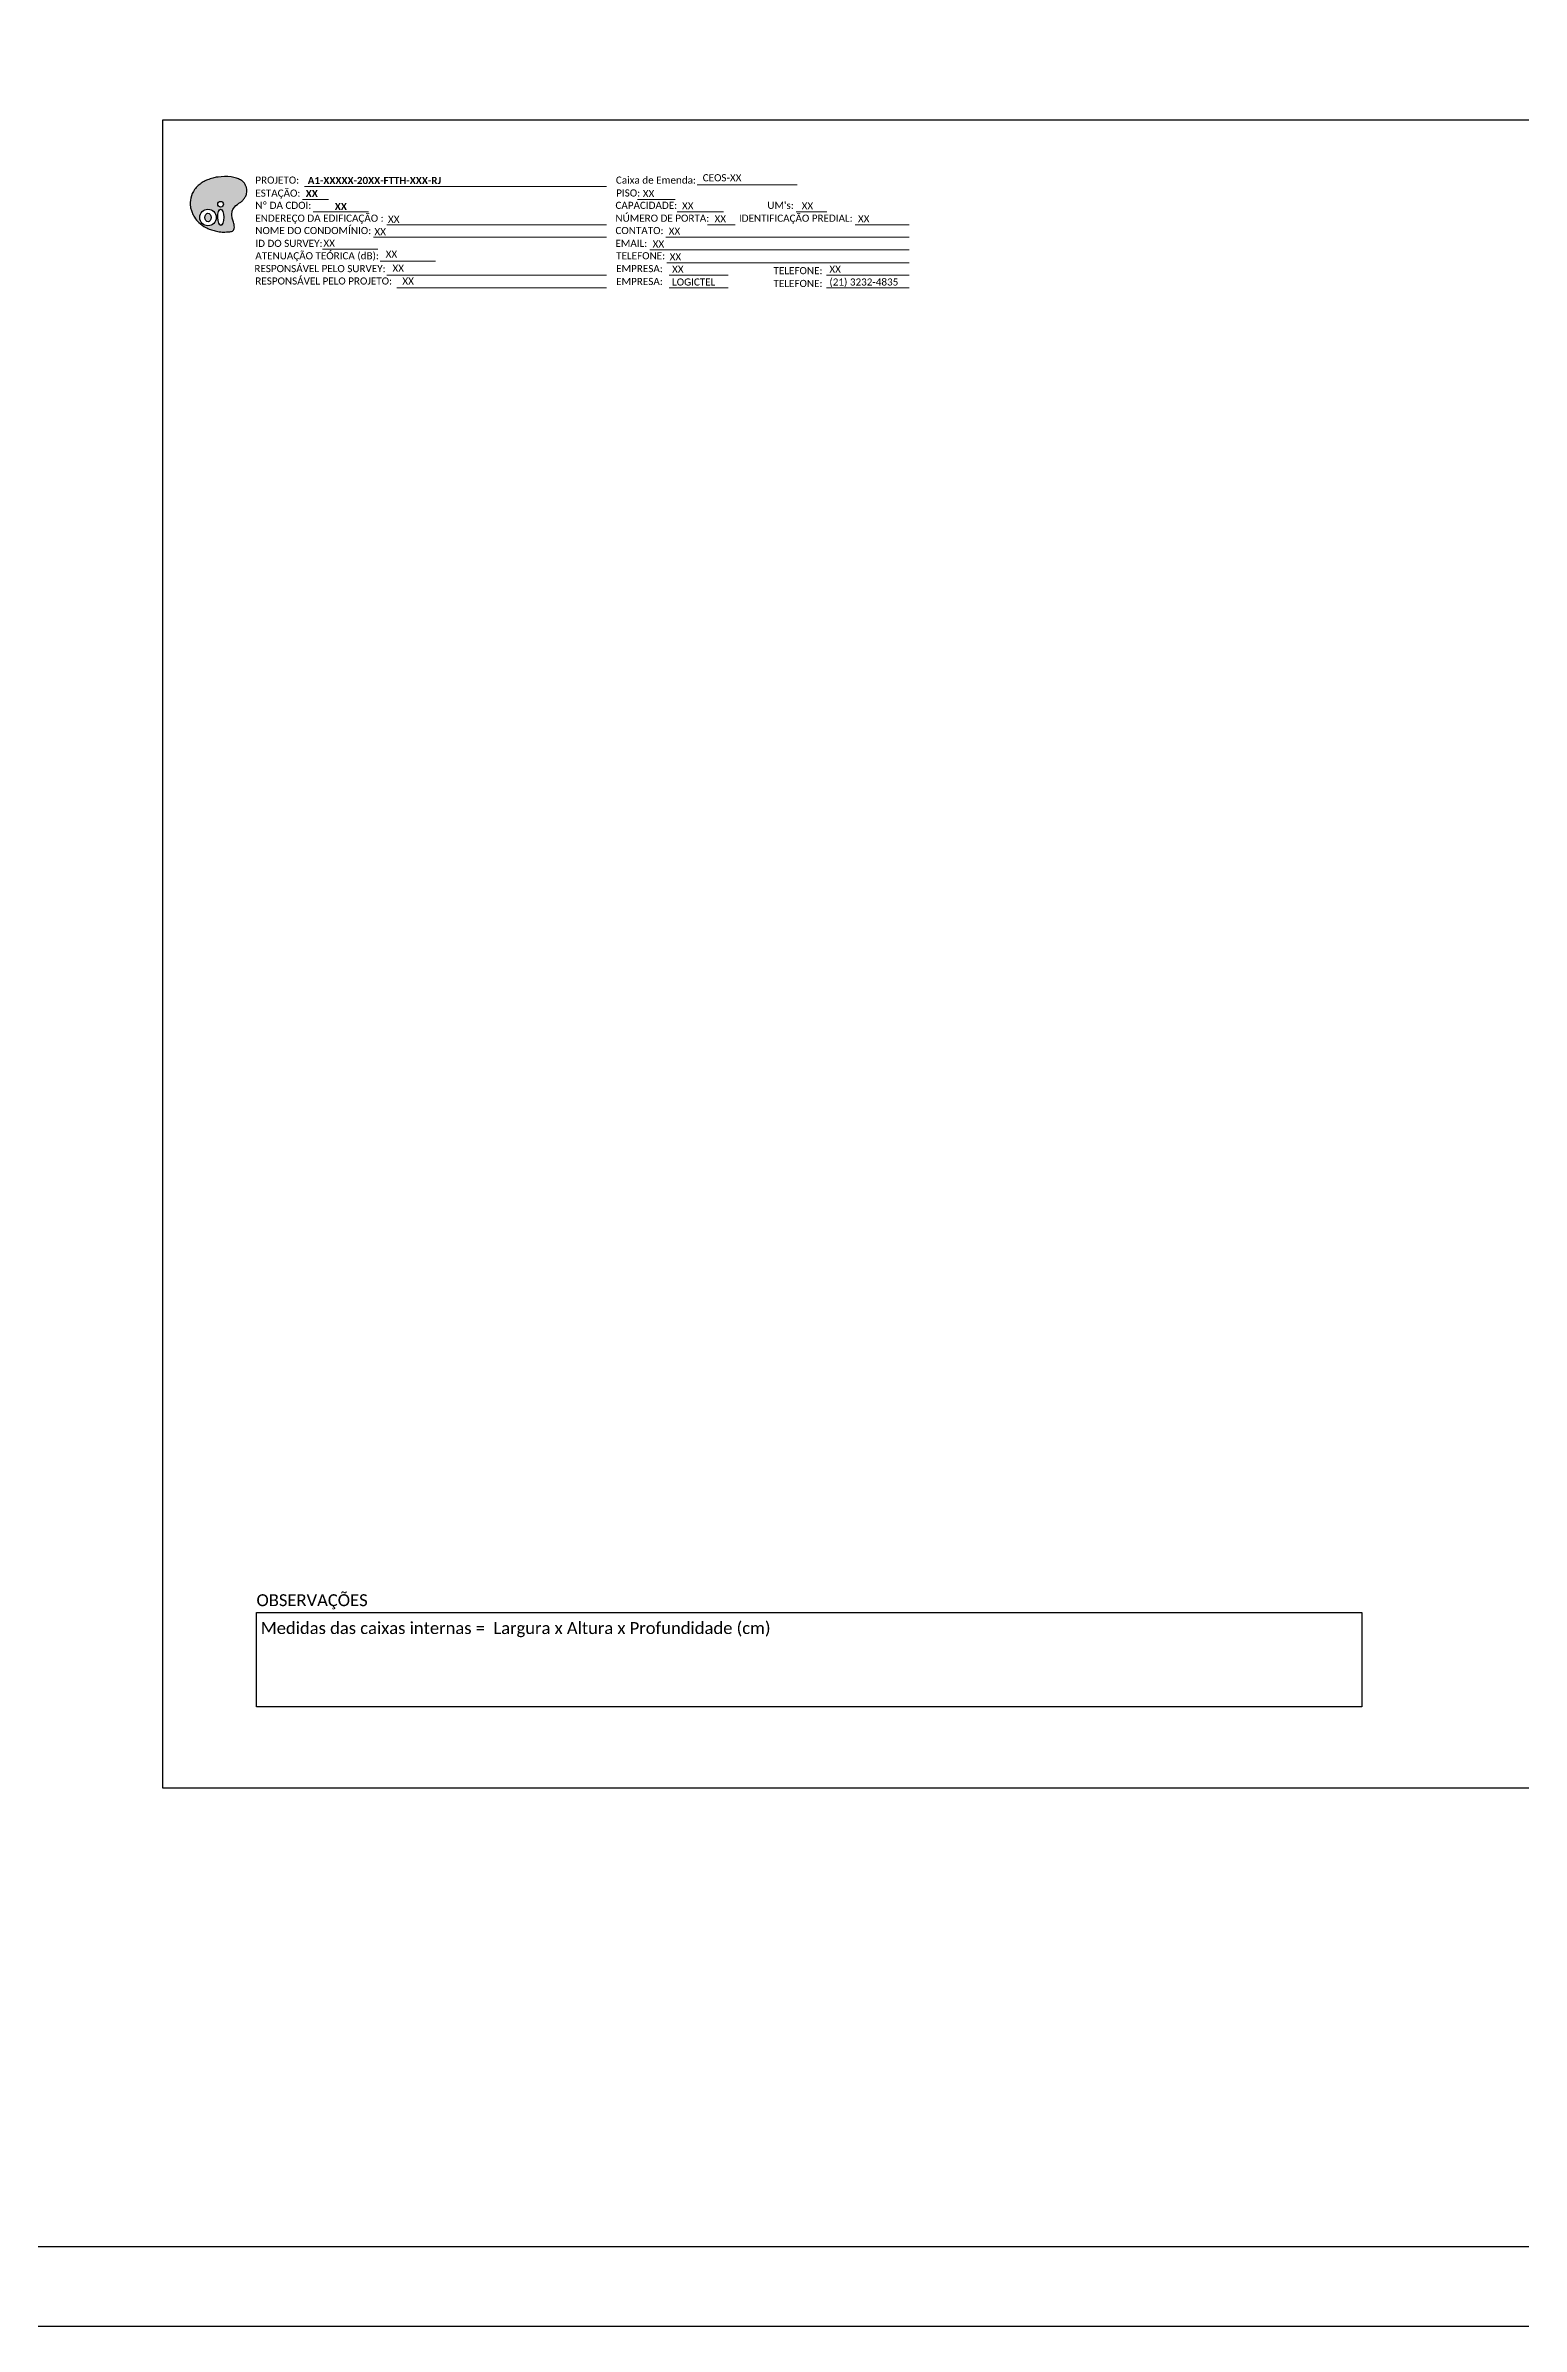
# Model space of a CAD drawing. Header units: millimetres. Extents: x 9740 to 12717, y -5875 to 443.
# Drawn here: x 10351 to 10722, y -740 to -166 of the extents above; entities that cross this region are included whole.
import ezdxf
from ezdxf.enums import TextEntityAlignment as Align

# ---------------------------------------------------------------- set-up
doc = ezdxf.new("R2010")
doc.units = ezdxf.units.MM
doc.styles.add('WMF-Calibri0', font='calibri.ttf')
doc.styles.add('WMF-Calibri1', font='calibrib.ttf')

# ---------------------------------------------------------------- blocks, each defined once
blk = doc.blocks.new('OI')
h = blk.add_hatch(color=40)
edge = h.paths.add_edge_path()
edge.add_spline(control_points=[(4.35, -0.67), (3.92, -0.99), (3.26, -1.5), (2.81, -2.59), (2.9, -3.5), (3.06, -4.27), (3.31, -4.85), (3.37, -5.39), (3.4, -5.88), (3.2, -6.4), (2.54, -6.61), (1.65, -6.63), (0.55, -6.67), (-0.56, -6.42), (-1.61, -6.14), (-2.77, -5.61), (-3.92, -4.77), (-4.89, -3.7), (-5.34, -2.65), (-5.6, -1.94), (-5.85, -0.96), (-5.71, 0.47), (-5.1, 2.02), (-4.14, 3.02), (-3.3, 3.61), (-2.37, 4.16), (-1.36, 4.44), (-0.56, 4.7), (0.79, 4.85), (2.24, 4.97), (3.79, 4.57), (4.67, 4.21), (5.44, 3.65), (5.76, 2.99), (6.03, 2.21), (6.01, 1.46), (5.72, 0.64), (5.31, 0.08), (4.88, -0.38), (4.51, -0.55), (4.35, -0.67)], knot_values=[0, 0, 0, 0, 1.60434, 2.417191, 3.427595, 4.282808, 4.776746, 5.304182, 5.888771, 6.258406, 6.858137, 7.79129, 8.986195, 10.124242, 11.187857, 12.242908, 13.953784, 15.414161, 16.515391, 17.349188, 17.675853, 19.552021, 21.515531, 22.568638, 23.63245, 24.621084, 25.782718, 26.745347, 27.142653, 29.870543, 31.004649, 31.921532, 32.709589, 33.801391, 34.042471, 35.192333, 35.971461, 36.628871, 37.254359, 37.836911, 37.836911, 37.836911, 37.836911], degree=3, periodic=0)
h.paths.add_polyline_path([(1.13, -0.87, -1), (-0.04, -0.87, -1)], flags=16)
edge = h.paths.add_edge_path(flags=16)
edge.add_ellipse((0.56, -3.59), major_axis=(-0.02, 1.71), ratio=0.361305, start_angle=0, end_angle=360)
h.paths.add_polyline_path([(-0.36, -3.62, -1), (-3.8, -3.62, -1)], flags=16)
edge = h.paths.add_edge_path(flags=0)
edge.add_ellipse((-2.08, -3.62), major_axis=(0, 0.885), ratio=0.758294, start_angle=0, end_angle=360)
at = {"color": 40}
for centre, radius in [((-2.08, -3.62), 1.72), ((0.54, -0.87), 0.587)]:
    blk.add_circle(centre, radius, dxfattribs=at)
blk.add_ellipse((-2.08, -3.62), major_axis=(0, 0.885), ratio=0.758294, start_param=-3.141592653589792, end_param=3.141592653589792, dxfattribs=at)
blk.add_ellipse((0.56, -3.59), major_axis=(-0.02, 1.71), ratio=0.361305, dxfattribs=at)
at = {"color": 40, "start_tangent": (-0.800898, -0.598801), "end_tangent": (-0.800898, -0.598801)}
blk.add_spline([(4.35, -0.67), (3.2, -1.78), (2.9, -2.54), (2.92, -3.55), (3.12, -4.38), (3.28, -4.85), (3.37, -5.37), (3.35, -5.95), (3.2, -6.29), (2.66, -6.55), (1.73, -6.63), (0.54, -6.62), (-0.58, -6.41), (-1.6, -6.11), (-2.56, -5.67), (-3.95, -4.67), (-4.89, -3.56), (-5.37, -2.56), (-5.64, -1.78), (-5.72, -1.46), (-5.63, 0.42), (-4.84, 2.22), (-4.13, 2.99), (-3.27, 3.62), (-2.4, 4.09), (-1.3, 4.47), (-0.37, 4.72), (0.02, 4.77), (2.75, 4.8), (3.85, 4.53), (4.69, 4.16), (5.31, 3.68), (5.85, 2.73), (5.93, 2.5), (5.94, 1.35), (5.67, 0.62), (5.29, 0.08), (4.84, -0.36), (4.35, -0.67)], degree=3, dxfattribs=at)
blk = doc.blocks.new('CARIMBO')
at = {"color": 7, "lineweight": 0}
for points in [[(35.66, -16.79), (111.64, -16.79)], [(134.48, -16.3), (159.61, -16.3)], [(35.15, -20.06), (41.7, -20.06)], [(119.43, -20.02), (128.92, -20.02)], [(37.81, -23.14), (51.75, -23.14)], [(56.38, -26.37), (111.64, -26.37)], [(129.48, -23.14), (141.1, -23.14)], [(137.07, -26.37), (144.01, -26.37)], [(159.42, -23.14), (167.09, -23.14)], [(174.24, -26.37), (187.8, -26.37)], [(40.13, -32.55), (54.07, -32.55)], [(52.97, -29.48), (111.64, -29.48)], [(122.56, -32.72), (187.83, -32.72)], [(126.6, -29.48), (187.83, -29.48)], [(54.67, -35.52), (68.61, -35.52)], [(56.38, -39.07), (111.64, -39.07)], [(126.84, -35.96), (187.83, -35.96)], [(127.45, -39.07), (142.25, -39.07)], [(167.06, -39.07), (187.83, -39.07)], [(58.87, -42.31), (111.64, -42.31)], [(127.45, -42.31), (142.25, -42.31)], [(167.06, -42.31), (187.83, -42.31)]]:
    blk.add_lwpolyline(points, dxfattribs=at)
at = {"color": 7, "xscale": 1.213923925163967, "yscale": 1.213923925163967, "zscale": 1.213923925163967, "rotation": 0.1532896023949059}
blk.add_blockref('OI', (13.86, -20.16), dxfattribs=at)
at = {"color": 7, "lineweight": 0, "style": 'WMF-Calibri0'}
for s, height, p in [('PROJETO:', 1.793, (23.26, -16.04)), ('ESTAÇÃO:', 1.793, (23.26, -19.32)), ('Caixa de Emenda:', 1.7927, (114.02, -16.04)), ('Nº DA CDOI:', 1.7927, (23.26, -22.39)), ('CAPACIDADE:', 1.7927, (113.91, -22.39)), ('PISO:', 1.793, (114.09, -19.28)), ("UM's:", 1.793, (152.15, -22.39)), ('ENDEREÇO DA EDIFICAÇÃO :', 1.7927, (23.26, -25.63)), ('NOME DO CONDOMÍNIO:', 1.7927, (23.26, -28.74)), ('CONTATO:', 1.793, (113.91, -28.74)), ('NÚMERO DE PORTA:', 1.7927, (113.91, -25.63)), ('IDENTIFICAÇÃO PREDIAL:', 1.7927, (144.99, -25.63)), ('ATENUAÇÃO TEÓRICA (dB):', 1.7927, (23.26, -35.09)), ('ID DO SURVEY:', 1.7927, (23.26, -31.97)), ('EMAIL:', 1.793, (113.91, -31.97)), ('TELEFONE:', 1.793, (114.09, -35.09)), ('RESPONSÁVEL PELO SURVEY:', 1.7927, (23.02, -38.32)), ('RESPONSÁVEL PELO PROJETO:', 1.7927, (23.26, -41.44)), ('EMPRESA:', 1.793, (114.09, -38.32)), ('EMPRESA:', 1.793, (114.09, -41.56)), ('TELEFONE:', 1.793, (153.7, -38.83)), ('TELEFONE:', 1.793, (153.7, -42.06))]:
    blk.add_text(s, height=height, dxfattribs=at).set_placement(p)
at = {"color": 7, "lineweight": 0, "flags": 8}
for tag, p, style in [('PROJ', (36.46, -16.13), 'WMF-Calibri1'), ('CEOS-XX', (135.87, -15.46), 'WMF-Calibri0'), ('EST', (35.94, -19.41), 'WMF-Calibri1'), ('PISO_PTR', (120.78, -19.42), 'WMF-Calibri0'), ('CAPAC.', (130.66, -22.52), 'WMF-Calibri0'), ("UC'S", (160.78, -22.54), 'WMF-Calibri0'), ('NOME_DO_COND.', (53.23, -29.02), 'WMF-Calibri0'), ('LOGRADOURO', (56.65, -25.91), 'WMF-Calibri0'), ('NOME_DO_CONTATO', (127.3, -28.89), 'WMF-Calibri0'), ('N°', (138.85, -25.77), 'WMF-Calibri0'), ('N°PREDIO', (174.94, -25.77), 'WMF-Calibri0'), ('_ID_', (40.39, -31.94), 'WMF-Calibri0'), ('O_POTEN', (56.06, -34.68), 'WMF-Calibri0'), ('EMAIL', (123.26, -32.12), 'WMF-Calibri0'), ('TELEFONE', (127.55, -35.36), 'WMF-Calibri0'), ('RES_SURVEY', (57.78, -38.23), 'WMF-Calibri0'), ('RES_PROJ', (60.27, -41.47), 'WMF-Calibri0'), ('EMP_RESP_SURVEY', (128.16, -38.47), 'WMF-Calibri0'), ('EMP_RESP_PROJ', (128.16, -41.71), 'WMF-Calibri0'), ('CONT_RESP_SURVEY', (167.76, -38.47), 'WMF-Calibri0'), ('CONT_RESP_PROJ', (167.76, -41.71), 'WMF-Calibri0')]:
    blk.add_attdef(tag, p, '', height=1.79, dxfattribs=dict(at, style=style))
at = {"color": 7, "lineweight": 0, "style": 'WMF-Calibri1', "flags": 8}
blk.add_attdef("N° CDO'S", text='', height=1.79, dxfattribs=at).set_placement((44.78, -22.68), align=Align.CENTER)

msp = doc.modelspace()

# ---------------------------------------------------------------- linework, layer by layer
at = {"color": 1}
for points in [[(9739.9, 443.48), (12166.98, 443.48), (12166.98, -740.46), (9739.9, -740.46)], [(9759.9, 423.48), (12146.98, 423.48), (12146.98, -720.46), (9759.9, -720.46)]]:
    msp.add_lwpolyline(points, close=True, dxfattribs=at)
msp.add_lwpolyline([(10380.36, -184.95), (10974.36, -184.95), (10974.36, -604.95), (10380.36, -604.95)], close=True)
at = {"color": 0}
msp.add_lwpolyline([(10403.93, -560.75), (10682.18, -560.75), (10682.18, -584.45), (10403.93, -584.45)], close=True, dxfattribs=at)

# ---------------------------------------------------------------- block references
ref = msp.add_blockref('CARIMBO', (10380.36, -184.95))
ref.add_attrib('PROJ', 'A1-XXXXX-20XX-FTTH-XXX-RJ', (10416.82, -201.08), dxfattribs={"color": 7, "lineweight": 0, "height": 1.7927, "style": 'WMF-Calibri1'})
ref.add_attrib('EST', 'XX', (10416.31, -204.36), dxfattribs={"color": 7, "lineweight": 0, "height": 1.793, "style": 'WMF-Calibri1'})
ref.add_attrib("N° CDO'S", 'XX', dxfattribs={"color": 7, "lineweight": 0, "height": 1.793, "style": 'WMF-Calibri1'}).set_placement((10425.15, -207.62), align=Align.CENTER)
ref.add_attrib('LOGRADOURO', 'XX', (10437.01, -210.86), dxfattribs={"color": 7, "lineweight": 0, "height": 1.793, "style": 'WMF-Calibri0'})
ref.add_attrib('NOME_DO_COND.', 'XX', (10433.6, -213.97), dxfattribs={"color": 7, "lineweight": 0, "height": 1.793, "style": 'WMF-Calibri0'})
ref.add_attrib('_ID_', 'XX', (10420.76, -216.88), dxfattribs={"color": 7, "lineweight": 0, "height": 1.793, "style": 'WMF-Calibri0'})
ref.add_attrib('O_POTEN', 'XX', (10436.43, -219.62), dxfattribs={"color": 7, "lineweight": 0, "height": 1.793, "style": 'WMF-Calibri0'})
ref.add_attrib('RES_SURVEY', 'XX', (10438.14, -223.18), dxfattribs={"color": 7, "lineweight": 0, "height": 1.793, "style": 'WMF-Calibri0'})
ref.add_attrib('RES_PROJ', 'XX', (10440.63, -226.41), dxfattribs={"color": 7, "lineweight": 0, "height": 1.793, "style": 'WMF-Calibri0'})
ref.add_attrib('CEOS-XX', 'CEOS-XX', (10516.24, -200.4), dxfattribs={"color": 7, "lineweight": 0, "height": 1.793, "style": 'WMF-Calibri0'})
ref.add_attrib('CAPAC.', 'XX', (10511.02, -207.46), dxfattribs={"color": 7, "lineweight": 0, "height": 1.793, "style": 'WMF-Calibri0'})
ref.add_attrib("UC'S", 'XX', (10541.14, -207.48), dxfattribs={"color": 7, "lineweight": 0, "height": 1.793, "style": 'WMF-Calibri0'})
ref.add_attrib('PISO_PTR', 'XX', (10501.15, -204.37), dxfattribs={"color": 7, "lineweight": 0, "height": 1.793, "style": 'WMF-Calibri0'})
ref.add_attrib('N°', 'XX', (10519.21, -210.72), dxfattribs={"color": 7, "lineweight": 0, "height": 1.793, "style": 'WMF-Calibri0'})
ref.add_attrib('N°PREDIO', 'XX', (10555.31, -210.72), dxfattribs={"color": 7, "lineweight": 0, "height": 1.793, "style": 'WMF-Calibri0'})
ref.add_attrib('NOME_DO_CONTATO', 'XX', (10507.67, -213.83), dxfattribs={"color": 7, "lineweight": 0, "height": 1.793, "style": 'WMF-Calibri0'})
ref.add_attrib('EMAIL', 'XX', (10503.63, -217.07), dxfattribs={"color": 7, "lineweight": 0, "height": 1.793, "style": 'WMF-Calibri0'})
ref.add_attrib('TELEFONE', 'XX', (10507.91, -220.3), dxfattribs={"color": 7, "lineweight": 0, "height": 1.793, "style": 'WMF-Calibri0'})
ref.add_attrib('EMP_RESP_SURVEY', 'XX', (10508.52, -223.42), dxfattribs={"color": 7, "lineweight": 0, "height": 1.793, "style": 'WMF-Calibri0'})
ref.add_attrib('EMP_RESP_PROJ', 'LOGICTEL', (10508.52, -226.65), dxfattribs={"color": 7, "lineweight": 0, "height": 1.793, "style": 'WMF-Calibri0'})
ref.add_attrib('CONT_RESP_SURVEY', 'XX', (10548.12, -223.42), dxfattribs={"color": 7, "lineweight": 0, "height": 1.793, "style": 'WMF-Calibri0'})
ref.add_attrib('CONT_RESP_PROJ', '(21) 3232-4835', (10548.12, -226.65), dxfattribs={"color": 7, "lineweight": 0, "height": 1.7927, "style": 'WMF-Calibri0'})

# ---------------------------------------------------------------- texts
at = {"style": 'WMF-Calibri0'}
msp.add_text('OBSERVAÇÕES', height=3, dxfattribs=at).set_placement((10403.91, -559.13))
at = {"insert": (10405, -563.15), "char_height": 3, "width": 277.1819, "attachment_point": 1, "style": 'WMF-Calibri0'}
msp.add_mtext('Medidas das caixas internas =  Largura x Altura x Profundidade (cm)', dxfattribs=at)

doc.saveas('drawing.dxf')
